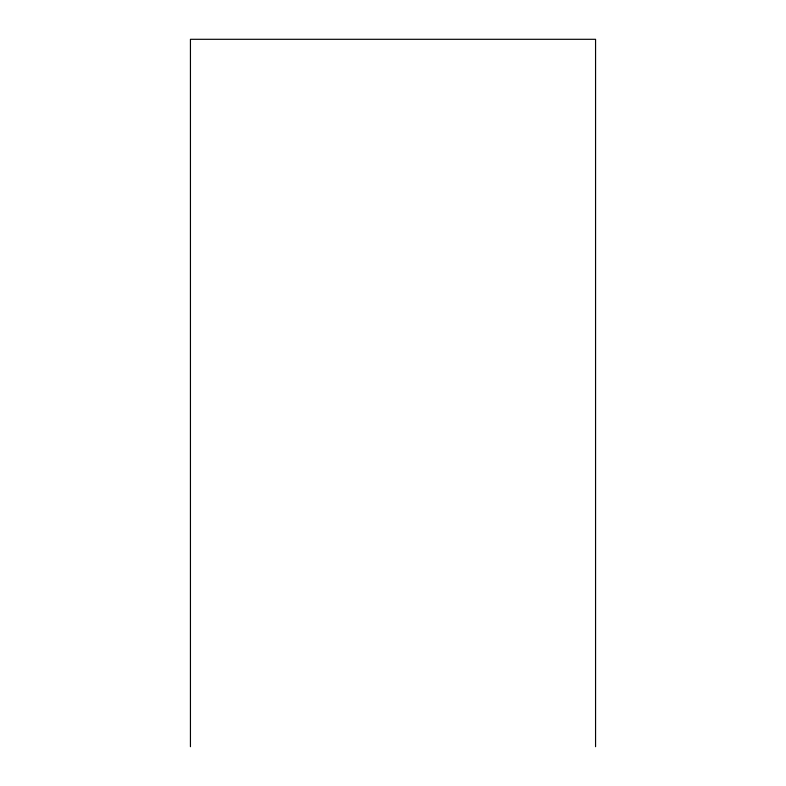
<?xml version="1.0" encoding="UTF-8"?>
<svg xmlns="http://www.w3.org/2000/svg" width="786" height="786" viewBox="0 0 786 786"><rect width="100%" height="100%" fill="white"/><g stroke="black" fill="none" stroke-linecap="round" stroke-linejoin="round"><path stroke-width="1.18" d="M595.562 746.7L595.562 39.3L190.438 39.3L190.438 746.7"/></g></svg>
